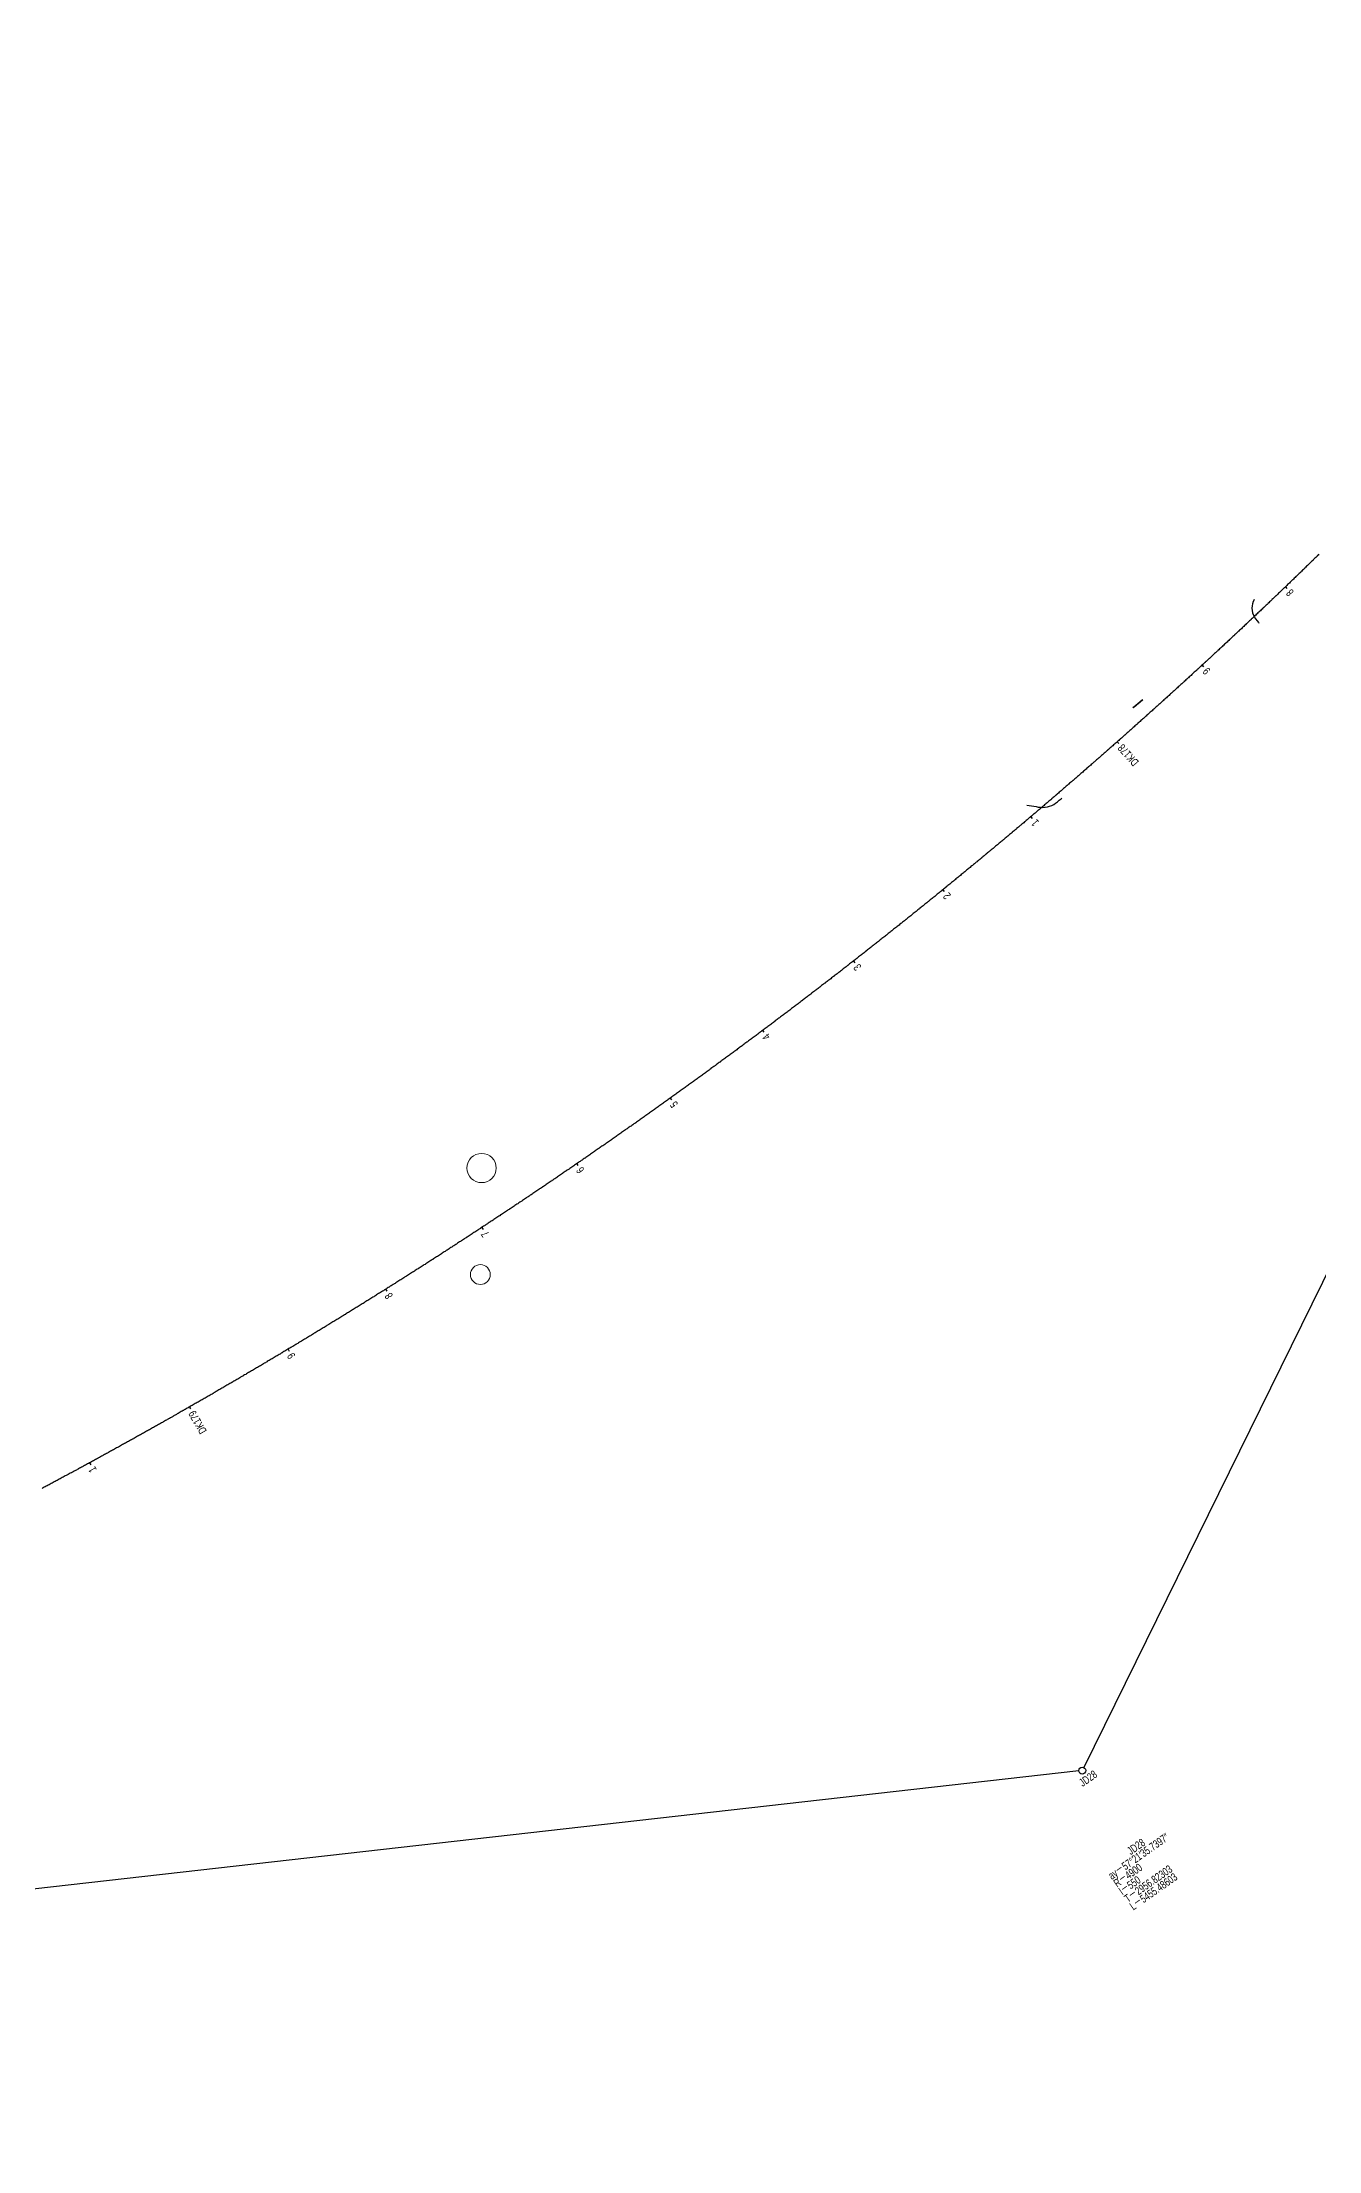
# Model space of a CAD drawing. Header units: millimetres. Extents: x 497834 to 621495, y 3353175 to 3430424.
# Drawn here: x 514844 to 515960, y 3363666 to 3365510 of the extents above; entities that cross this region are included whole.
import ezdxf

# ---------------------------------------------------------------- set-up
doc = ezdxf.new("R2010")
doc.units = ezdxf.units.MM
for name, color, linetype in [('DK改路中线', 7, 'Continuous'), ('dl6', 7, 'Continuous'), ('房屋圆', 7, 'Continuous'), ('沪乍杭打线-0.0-200.8段-施工系转设计系成果-2000坐标系-左线_中线_交点', 7, 'Continuous'), ('沪乍杭打线-0.0-200.8段-施工系转设计系成果-2000坐标系-左线_曲线资料', 7, 'Continuous'), ('沪乍杭打线-0.0-200.8段-施工系转设计系成果-2000坐标系-左线_里程', 7, 'Continuous')]:
    doc.layers.add(name, color=color, linetype=linetype)
doc.styles.add('PM_LC', font='slromans.shx', dxfattribs={"width": 0.75, "bigfont": 'hztxt.shx'})
doc.styles.add('PM_QX', font='slromans.shx', dxfattribs={"width": 0.75, "bigfont": 'hztxt.shx'})

msp = doc.modelspace()

# ---------------------------------------------------------------- linework, layer by layer
at = {"layer": 'DK改路中线', "color": 3, "linetype": 'Continuous', "ltscale": 2, "flags": 128}
for points in [[(515903.8, 3365022.7), (515903.2, 3365021.3, 0.270466), (515903, 3365020.8), (515902.4, 3365018.9), (515902, 3365017), (515901.8, 3365015), (515902, 3365013), (515902.4, 3365011), (515903.1, 3365009.1), (515904, 3365007.4), (515904.7, 3365006.2), (515905.1, 3365005.7), (515906.3, 3365004.1), (515907.5, 3365002.5), (515907.9, 3365001.9)], [(515705.2, 3364842.9), (515707.2, 3364842.5), (515709.2, 3364842.2), (515711.1, 3364841.8), (515713.1, 3364841.5), (515715, 3364841.1, 0.213774), (515715.1, 3364841.1), (515717.1, 3364840.9), (515719.1, 3364840.8), (515721, 3364841), (515723, 3364841.3), (515724.9, 3364841.9), (515726.8, 3364842.6), (515728.6, 3364843.5), (515730.2, 3364844.6), (515730.9, 3364845.1), (515731.8, 3364845.8), (515733.4, 3364847.1), (515735, 3364848.3), (515735.8, 3364848.9)]]:
    msp.add_lwpolyline(points, format="xyb", dxfattribs=at)
at = {"layer": 'DK改路中线', "color": 3, "linetype": 'Continuous', "ltscale": 2, "const_width": 1.4, "flags": 128}
msp.add_lwpolyline([(515806.6, 3364935.1), (515805, 3364933.9), (515803.5, 3364932.6), (515801.9, 3364931.3), (515800.4, 3364930), (515798.9, 3364928.8), (515797.7, 3364927.9)], dxfattribs=at)
at = {"layer": 'dl6', "color": 3, "linetype": 'Continuous', "ltscale": 2, "flags": 128}
msp.add_lwpolyline([(515960.4, 3365062.2), (515959.7, 3365061.5), (515959, 3365060.8), (515958.9, 3365060.7), (515958.3, 3365060.1), (515957.6, 3365059.4), (515956.9, 3365058.7), (515956.1, 3365058), (515955.4, 3365057.3), (515955.3, 3365057.2), (515954.7, 3365056.6), (515954, 3365055.9), (515953.3, 3365055.2), (515952.6, 3365054.5), (515951.8, 3365053.8), (515951.7, 3365053.7), (515951.1, 3365053.1), (515950.4, 3365052.4), (515949.7, 3365051.7), (515949, 3365051), (515948.2, 3365050.3), (515948.1, 3365050.2), (515947.5, 3365049.6), (515946.8, 3365048.9), (515946.1, 3365048.2), (515945.4, 3365047.5), (515944.7, 3365046.8), (515944.5, 3365046.7), (515943.9, 3365046.1), (515943.2, 3365045.4), (515942.5, 3365044.7), (515941.8, 3365044.1), (515941.1, 3365043.4), (515940.9, 3365043.2), (515940.3, 3365042.7), (515939.6, 3365042), (515938.9, 3365041.3), (515938.2, 3365040.6), (515937.5, 3365039.9), (515937.3, 3365039.8), (515936.7, 3365039.2), (515936, 3365038.5), (515935.3, 3365037.8), (515934.6, 3365037.1), (515933.9, 3365036.4), (515933.7, 3365036.3), (515933.1, 3365035.7), (515932.4, 3365035), (515931.7, 3365034.3), (515931, 3365033.6), (515930.3, 3365033), (515930.1, 3365032.8), (515929.5, 3365032.3), (515928.8, 3365031.6), (515928.1, 3365030.9), (515927.4, 3365030.2), (515926.6, 3365029.5), (515926.5, 3365029.4), (515925.9, 3365028.8), (515925.2, 3365028.1), (515924.5, 3365027.4), (515923.8, 3365026.7), (515923, 3365026), (515922.9, 3365025.9), (515922.3, 3365025.3), (515921.6, 3365024.7), (515920.9, 3365024), (515920.1, 3365023.3), (515919.4, 3365022.6), (515919.3, 3365022.5), (515918.7, 3365021.9), (515918, 3365021.2), (515917.2, 3365020.5), (515916.5, 3365019.8), (515915.8, 3365019.1), (515915.7, 3365019), (515915.1, 3365018.4), (515914.4, 3365017.8), (515913.6, 3365017.1), (515912.9, 3365016.4), (515912.2, 3365015.7), (515912.1, 3365015.6), (515911.5, 3365015), (515910.7, 3365014.3), (515910, 3365013.6), (515909.3, 3365012.9), (515908.6, 3365012.2), (515908.4, 3365012.1), (515907.8, 3365011.6), (515907.1, 3365010.9), (515906.4, 3365010.2), (515905.6, 3365009.5), (515904.9, 3365008.8), (515904.8, 3365008.7), (515904.2, 3365008.1), (515903.5, 3365007.4), (515902.7, 3365006.7), (515902, 3365006.1), (515901.3, 3365005.4), (515901.2, 3365005.3), (515900.6, 3365004.7), (515899.8, 3365004), (515899.1, 3365003.3), (515898.4, 3365002.6), (515897.6, 3365001.9), (515897.5, 3365001.8), (515896.9, 3365001.3), (515896.2, 3365000.6), (515895.5, 3364999.9), (515894.7, 3364999.2), (515894, 3364998.5), (515893.9, 3364998.4), (515893.3, 3364997.8), (515892.6, 3364997.1), (515891.8, 3364996.5), (515891.1, 3364995.8), (515890.4, 3364995.1), (515890.2, 3364995), (515889.6, 3364994.4), (515888.9, 3364993.7), (515888.2, 3364993), (515887.4, 3364992.4), (515886.7, 3364991.7), (515886.6, 3364991.6), (515886, 3364991), (515885.3, 3364990.3), (515884.5, 3364989.6), (515883.8, 3364988.9), (515883.1, 3364988.3), (515882.9, 3364988.1), (515882.3, 3364987.6), (515881.6, 3364986.9), (515880.9, 3364986.2), (515880.1, 3364985.5), (515879.4, 3364984.8), (515879.3, 3364984.7), (515878.7, 3364984.2), (515877.9, 3364983.5), (515877.2, 3364982.8), (515876.5, 3364982.1), (515875.8, 3364981.4), (515875.6, 3364981.3), (515875, 3364980.8), (515874.3, 3364980.1), (515873.6, 3364979.4), (515872.8, 3364978.7), (515872.1, 3364978), (515872, 3364977.9), (515871.4, 3364977.4), (515870.6, 3364976.7), (515869.9, 3364976), (515869.2, 3364975.3), (515868.4, 3364974.6), (515868.3, 3364974.5), (515867.7, 3364974), (515867, 3364973.3), (515866.2, 3364972.6), (515865.5, 3364971.9), (515864.8, 3364971.2), (515864.6, 3364971.1), (515864, 3364970.6), (515863.3, 3364969.9), (515862.6, 3364969.2), (515861.8, 3364968.5), (515861.1, 3364967.8), (515861, 3364967.7), (515860.4, 3364967.2), (515859.6, 3364966.5), (515858.9, 3364965.8), (515858.1, 3364965.1), (515857.4, 3364964.5), (515857.3, 3364964.3), (515856.7, 3364963.8), (515855.9, 3364963.1), (515855.2, 3364962.4), (515854.5, 3364961.7), (515853.7, 3364961.1), (515853.6, 3364961), (515853, 3364960.4), (515852.3, 3364959.7), (515851.5, 3364959), (515850.8, 3364958.4), (515850, 3364957.7), (515849.9, 3364957.6), (515849.3, 3364957), (515848.6, 3364956.3), (515847.8, 3364955.7), (515847.1, 3364955), (515846.4, 3364954.3), (515846.2, 3364954.2), (515845.6, 3364953.6), (515844.9, 3364953), (515844.1, 3364952.3), (515843.4, 3364951.6), (515842.7, 3364950.9), (515842.5, 3364950.8), (515841.9, 3364950.3), (515841.2, 3364949.6), (515840.5, 3364948.9), (515839.7, 3364948.2), (515839, 3364947.6), (515838.9, 3364947.4), (515838.2, 3364946.9), (515837.5, 3364946.2), (515836.8, 3364945.5), (515836, 3364944.9), (515835.3, 3364944.2), (515835.2, 3364944.1), (515834.5, 3364943.5), (515833.8, 3364942.8), (515833.1, 3364942.2), (515832.3, 3364941.5), (515831.6, 3364940.8), (515831.5, 3364940.7), (515830.8, 3364940.2), (515830.1, 3364939.5), (515829.4, 3364938.8), (515828.6, 3364938.1), (515827.9, 3364937.5), (515827.8, 3364937.4), (515827.1, 3364936.8), (515826.4, 3364936.1), (515825.7, 3364935.5), (515824.9, 3364934.8), (515824.2, 3364934.1), (515824.1, 3364934), (515823.4, 3364933.4), (515822.7, 3364932.8), (515821.9, 3364932.1), (515821.2, 3364931.4), (515820.5, 3364930.8), (515820.3, 3364930.6), (515819.7, 3364930.1), (515819, 3364929.4), (515818.2, 3364928.8), (515817.5, 3364928.1), (515816.8, 3364927.4), (515816.6, 3364927.3), (515816, 3364926.7), (515815.3, 3364926.1), (515814.5, 3364925.4), (515813.8, 3364924.7), (515813, 3364924.1), (515812.9, 3364924), (515812.3, 3364923.4), (515811.5, 3364922.7), (515810.8, 3364922.1), (515810.1, 3364921.4), (515809.3, 3364920.7), (515809.2, 3364920.6), (515808.6, 3364920.1), (515807.8, 3364919.4), (515807.1, 3364918.7), (515806.3, 3364918.1), (515805.6, 3364917.4), (515805.5, 3364917.3), (515804.8, 3364916.7), (515804.1, 3364916.1), (515803.4, 3364915.4), (515802.6, 3364914.7), (515801.9, 3364914.1), (515801.7, 3364913.9), (515801.1, 3364913.4), (515800.4, 3364912.7), (515799.6, 3364912.1), (515798.9, 3364911.4), (515798.1, 3364910.7), (515798, 3364910.6), (515797.4, 3364910.1), (515796.6, 3364909.4), (515795.9, 3364908.7), (515795.1, 3364908.1), (515794.4, 3364907.4), (515794.3, 3364907.3), (515793.7, 3364906.7), (515792.9, 3364906.1), (515792.2, 3364905.4), (515791.4, 3364904.7), (515790.7, 3364904.1), (515790.5, 3364904), (515789.9, 3364903.4), (515789.2, 3364902.8), (515788.4, 3364902.1), (515787.7, 3364901.4), (515786.9, 3364900.8), (515786.8, 3364900.6), (515786.2, 3364900.1), (515785.4, 3364899.4), (515784.7, 3364898.8), (515783.9, 3364898.1), (515783.2, 3364897.4), (515783.1, 3364897.3), (515782.4, 3364896.8), (515781.7, 3364896.1), (515780.9, 3364895.5), (515780.2, 3364894.8), (515779.4, 3364894.1), (515779.3, 3364894), (515778.7, 3364893.5), (515777.9, 3364892.8), (515777.2, 3364892.2), (515776.4, 3364891.5), (515775.7, 3364890.8), (515775.6, 3364890.7), (515774.9, 3364890.2), (515774.2, 3364889.5), (515773.4, 3364888.8), (515772.7, 3364888.2), (515771.9, 3364887.5), (515771.8, 3364887.4), (515771.2, 3364886.9), (515770.4, 3364886.2), (515769.7, 3364885.5), (515768.9, 3364884.9), (515768.2, 3364884.2), (515768, 3364884.1), (515767.4, 3364883.6), (515766.7, 3364882.9), (515765.9, 3364882.3), (515765.2, 3364881.6), (515764.4, 3364880.9), (515764.3, 3364880.8), (515763.7, 3364880.3), (515762.9, 3364879.6), (515762.2, 3364879), (515761.4, 3364878.3), (515760.6, 3364877.6), (515760.5, 3364877.5), (515759.9, 3364877), (515759.1, 3364876.3), (515758.4, 3364875.7), (515757.6, 3364875), (515756.9, 3364874.4), (515756.8, 3364874.2), (515756.1, 3364873.7), (515755.4, 3364873), (515754.6, 3364872.4), (515753.9, 3364871.7), (515753.1, 3364871.1), (515753, 3364871), (515752.4, 3364870.4), (515751.6, 3364869.8), (515750.8, 3364869.1), (515750.1, 3364868.4), (515749.3, 3364867.8), (515749.2, 3364867.7), (515748.6, 3364867.1), (515747.8, 3364866.5), (515747.1, 3364865.8), (515746.3, 3364865.2), (515745.6, 3364864.5), (515745.4, 3364864.4), (515744.8, 3364863.9), (515744, 3364863.2), (515743.3, 3364862.6), (515742.5, 3364861.9), (515741.8, 3364861.2), (515741.6, 3364861.1), (515741, 3364860.6), (515740.3, 3364859.9), (515739.5, 3364859.3), (515738.7, 3364858.6), (515738, 3364858), (515737.9, 3364857.9), (515737.2, 3364857.3), (515736.5, 3364856.7), (515735.7, 3364856), (515735, 3364855.4), (515734.2, 3364854.7), (515734.1, 3364854.6), (515733.4, 3364854.1), (515732.7, 3364853.4), (515731.9, 3364852.8), (515731.2, 3364852.1), (515730.4, 3364851.5), (515730.3, 3364851.3), (515729.7, 3364850.8), (515728.9, 3364850.1), (515728.1, 3364849.5), (515727.4, 3364848.8), (515726.6, 3364848.2), (515726.5, 3364848.1), (515725.9, 3364847.5), (515725.1, 3364846.9), (515724.3, 3364846.2), (515723.6, 3364845.6), (515722.8, 3364844.9), (515722.7, 3364844.8), (515722.1, 3364844.3), (515721.3, 3364843.6), (515720.5, 3364843), (515719.8, 3364842.3), (515719, 3364841.7), (515718.9, 3364841.6), (515718.3, 3364841), (515717.5, 3364840.4), (515716.7, 3364839.7), (515716, 3364839.1), (515715.2, 3364838.4), (515715.1, 3364838.3), (515714.5, 3364837.8), (515713.7, 3364837.2), (515712.9, 3364836.5), (515712.2, 3364835.9), (515711.4, 3364835.2), (515711.3, 3364835.1), (515710.6, 3364834.6), (515709.9, 3364833.9), (515709.1, 3364833.3), (515708.4, 3364832.6), (515707.6, 3364832), (515707.5, 3364831.9), (515706.8, 3364831.3), (515706.1, 3364830.7), (515705.3, 3364830), (515704.5, 3364829.4), (515703.8, 3364828.7), (515703.7, 3364828.6), (515703, 3364828.1), (515702.3, 3364827.4), (515701.5, 3364826.8), (515700.7, 3364826.2), (515700, 3364825.5), (515699.8, 3364825.4), (515699.2, 3364824.9), (515698.4, 3364824.2), (515697.7, 3364823.6), (515696.9, 3364822.9), (515696.1, 3364822.3), (515696, 3364822.2), (515695.4, 3364821.6), (515694.6, 3364821), (515693.9, 3364820.4), (515693.1, 3364819.7), (515692.3, 3364819.1), (515692.2, 3364819), (515691.6, 3364818.4), (515690.8, 3364817.8), (515690, 3364817.1), (515689.3, 3364816.5), (515688.5, 3364815.8), (515688.4, 3364815.7), (515687.7, 3364815.2), (515687, 3364814.6), (515686.2, 3364813.9), (515685.4, 3364813.3), (515684.7, 3364812.6), (515684.5, 3364812.5), (515683.9, 3364812), (515683.1, 3364811.3), (515682.4, 3364810.7), (515681.6, 3364810.1), (515680.8, 3364809.4), (515680.7, 3364809.3), (515680.1, 3364808.8), (515679.3, 3364808.1), (515678.5, 3364807.5), (515677.8, 3364806.9), (515677, 3364806.2), (515676.9, 3364806.1), (515676.2, 3364805.6), (515675.5, 3364804.9), (515674.7, 3364804.3), (515673.9, 3364803.7), (515673.2, 3364803), (515673, 3364802.9), (515672.4, 3364802.4), (515671.6, 3364801.7), (515670.8, 3364801.1), (515670.1, 3364800.5), (515669.3, 3364799.8), (515669.2, 3364799.7), (515668.5, 3364799.2), (515667.8, 3364798.5), (515667, 3364797.9), (515666.2, 3364797.3), (515665.5, 3364796.6), (515665.3, 3364796.5), (515664.7, 3364796), (515663.9, 3364795.3), (515663.2, 3364794.7), (515662.4, 3364794.1), (515661.6, 3364793.4), (515661.5, 3364793.3), (515660.8, 3364792.8), (515660.1, 3364792.2), (515659.3, 3364791.5), (515658.5, 3364790.9), (515657.8, 3364790.2), (515657.6, 3364790.1), (515657, 3364789.6), (515656.2, 3364789), (515655.4, 3364788.3), (515654.7, 3364787.7), (515653.9, 3364787.1), (515653.8, 3364787), (515653.1, 3364786.4), (515652.4, 3364785.8), (515651.6, 3364785.2), (515650.8, 3364784.5), (515650, 3364783.9), (515649.9, 3364783.8), (515649.3, 3364783.3), (515648.5, 3364782.6), (515647.7, 3364782), (515647, 3364781.3), (515646.2, 3364780.7), (515646, 3364780.6), (515645.4, 3364780.1), (515644.6, 3364779.4), (515643.9, 3364778.8), (515643.1, 3364778.2), (515642.3, 3364777.5), (515642.2, 3364777.4), (515641.5, 3364776.9), (515640.8, 3364776.3), (515640, 3364775.6), (515639.2, 3364775), (515638.4, 3364774.4), (515638.3, 3364774.3), (515637.7, 3364773.7), (515636.9, 3364773.1), (515636.1, 3364772.5), (515635.3, 3364771.8), (515634.6, 3364771.2), (515634.4, 3364771.1), (515633.8, 3364770.6), (515633, 3364769.9), (515632.2, 3364769.3), (515631.5, 3364768.7), (515630.7, 3364768.1), (515630.6, 3364767.9), (515629.9, 3364767.4), (515629.1, 3364766.8), (515628.4, 3364766.2), (515627.6, 3364765.5), (515626.8, 3364764.9), (515626.7, 3364764.8), (515626, 3364764.3), (515625.3, 3364763.6), (515624.5, 3364763), (515623.7, 3364762.4), (515622.9, 3364761.7), (515622.8, 3364761.6), (515622.2, 3364761.1), (515621.4, 3364760.5), (515620.6, 3364759.9), (515619.8, 3364759.2), (515619, 3364758.6), (515618.9, 3364758.5), (515618.3, 3364758), (515617.5, 3364757.3), (515616.7, 3364756.7), (515615.9, 3364756.1), (515615.2, 3364755.5), (515615, 3364755.4), (515614.4, 3364754.8), (515613.6, 3364754.2), (515612.8, 3364753.6), (515612, 3364752.9), (515611.3, 3364752.3), (515611.1, 3364752.2), (515610.5, 3364751.7), (515609.7, 3364751.1), (515608.9, 3364750.4), (515608.2, 3364749.8), (515607.4, 3364749.2), (515607.2, 3364749.1), (515606.6, 3364748.6), (515605.8, 3364747.9), (515605, 3364747.3), (515604.3, 3364746.7), (515603.5, 3364746.1), (515603.3, 3364745.9), (515602.7, 3364745.4), (515601.9, 3364744.8), (515601.1, 3364744.2), (515600.4, 3364743.6), (515599.6, 3364742.9), (515599.4, 3364742.8), (515598.8, 3364742.3), (515598, 3364741.7), (515597.2, 3364741.1), (515596.4, 3364740.4), (515595.7, 3364739.8), (515595.5, 3364739.7), (515594.9, 3364739.2), (515594.1, 3364738.6), (515593.3, 3364737.9), (515592.5, 3364737.3), (515591.8, 3364736.7), (515591.6, 3364736.6), (515591, 3364736.1), (515590.2, 3364735.4), (515589.4, 3364734.8), (515588.6, 3364734.2), (515587.8, 3364733.6), (515587.7, 3364733.5), (515587.1, 3364732.9), (515586.3, 3364732.3), (515585.5, 3364731.7), (515584.7, 3364731.1), (515583.9, 3364730.5), (515583.8, 3364730.4), (515583.1, 3364729.8), (515582.4, 3364729.2), (515581.6, 3364728.6), (515580.8, 3364728), (515580, 3364727.4), (515579.9, 3364727.2), (515579.2, 3364726.7), (515578.4, 3364726.1), (515577.7, 3364725.5), (515576.9, 3364724.9), (515576.1, 3364724.2), (515576, 3364724.1), (515575.3, 3364723.6), (515574.5, 3364723), (515573.7, 3364722.4), (515573, 3364721.8), (515572.2, 3364721.2), (515572, 3364721), (515571.4, 3364720.5), (515570.6, 3364719.9), (515569.8, 3364719.3), (515569, 3364718.7), (515568.2, 3364718.1), (515568.1, 3364718), (515567.5, 3364717.4), (515566.7, 3364716.8), (515565.9, 3364716.2), (515565.1, 3364715.6), (515564.3, 3364715), (515564.2, 3364714.9), (515563.5, 3364714.3), (515562.7, 3364713.7), (515562, 3364713.1), (515561.2, 3364712.5), (515560.4, 3364711.9), (515560.2, 3364711.8), (515559.6, 3364711.3), (515558.8, 3364710.6), (515558, 3364710), (515557.2, 3364709.4), (515556.4, 3364708.8), (515556.3, 3364708.7), (515555.7, 3364708.2), (515554.9, 3364707.6), (515554.1, 3364706.9), (515553.3, 3364706.3), (515552.5, 3364705.7), (515552.4, 3364705.6), (515551.7, 3364705.1), (515550.9, 3364704.5), (515550.1, 3364703.9), (515549.4, 3364703.3), (515548.6, 3364702.6), (515548.4, 3364702.5), (515547.8, 3364702), (515547, 3364701.4), (515546.2, 3364700.8), (515545.4, 3364700.2), (515544.6, 3364699.6), (515544.5, 3364699.5), (515543.8, 3364699), (515543, 3364698.3), (515542.2, 3364697.7), (515541.5, 3364697.1), (515540.7, 3364696.5), (515540.5, 3364696.4), (515539.9, 3364695.9), (515539.1, 3364695.3), (515538.3, 3364694.7), (515537.5, 3364694.1), (515536.7, 3364693.4), (515536.6, 3364693.3), (515535.9, 3364692.8), (515535.1, 3364692.2), (515534.3, 3364691.6), (515533.6, 3364691), (515532.8, 3364690.4), (515532.6, 3364690.3), (515532, 3364689.8), (515531.2, 3364689.2), (515530.4, 3364688.5), (515529.6, 3364687.9), (515528.8, 3364687.3), (515528.7, 3364687.2), (515528, 3364686.7), (515527.2, 3364686.1), (515526.4, 3364685.5), (515525.6, 3364684.9), (515524.8, 3364684.3), (515524.7, 3364684.2), (515524, 3364683.7), (515523.3, 3364683.1), (515522.5, 3364682.4), (515521.7, 3364681.8), (515520.9, 3364681.2), (515520.7, 3364681.1), (515520.1, 3364680.6), (515519.3, 3364680), (515518.5, 3364679.4), (515517.7, 3364678.8), (515516.9, 3364678.2), (515516.8, 3364678.1), (515516.1, 3364677.6), (515515.3, 3364677), (515514.5, 3364676.4), (515513.7, 3364675.8), (515512.9, 3364675.1), (515512.8, 3364675), (515512.1, 3364674.5), (515511.3, 3364673.9), (515510.6, 3364673.3), (515509.8, 3364672.7), (515509, 3364672.1), (515508.8, 3364672), (515508.2, 3364671.5), (515507.4, 3364670.9), (515506.6, 3364670.3), (515505.8, 3364669.7), (515505, 3364669.1), (515504.9, 3364669), (515504.2, 3364668.5), (515503.4, 3364667.9), (515502.6, 3364667.3), (515501.8, 3364666.7), (515501, 3364666.1), (515500.9, 3364666), (515500.2, 3364665.5), (515499.4, 3364664.8), (515498.6, 3364664.2), (515497.8, 3364663.6), (515497, 3364663), (515496.9, 3364662.9), (515496.2, 3364662.4), (515495.4, 3364661.8), (515494.6, 3364661.2), (515493.8, 3364660.6), (515493, 3364660), (515492.9, 3364659.9), (515492.2, 3364659.4), (515491.4, 3364658.8), (515490.6, 3364658.2), (515489.8, 3364657.6), (515489, 3364657), (515488.9, 3364656.9), (515488.2, 3364656.4), (515487.4, 3364655.8), (515486.7, 3364655.2), (515485.9, 3364654.6), (515485.1, 3364654), (515484.9, 3364653.9), (515484.3, 3364653.4), (515483.5, 3364652.8), (515482.7, 3364652.2), (515481.9, 3364651.6), (515481.1, 3364651), (515480.9, 3364650.9), (515480.3, 3364650.4), (515479.5, 3364649.8), (515478.7, 3364649.2), (515477.9, 3364648.6), (515477.1, 3364648), (515476.9, 3364647.9), (515476.3, 3364647.4), (515475.5, 3364646.8), (515474.7, 3364646.2), (515473.9, 3364645.6), (515473.1, 3364645), (515472.9, 3364644.9), (515472.3, 3364644.4), (515471.5, 3364643.8), (515470.7, 3364643.2), (515469.9, 3364642.6), (515469.1, 3364642), (515468.9, 3364641.9), (515468.3, 3364641.4), (515467.4, 3364640.8), (515466.6, 3364640.2), (515465.8, 3364639.6), (515465, 3364639), (515464.9, 3364638.9), (515464.2, 3364638.4), (515463.4, 3364637.8), (515462.6, 3364637.2), (515461.8, 3364636.6), (515461, 3364636), (515460.9, 3364635.9), (515460.2, 3364635.4), (515459.4, 3364634.8), (515458.6, 3364634.2), (515457.8, 3364633.6), (515457, 3364633), (515456.9, 3364632.9), (515456.2, 3364632.4), (515455.4, 3364631.8), (515454.6, 3364631.3), (515453.8, 3364630.7), (515453, 3364630.1), (515452.9, 3364630), (515452.2, 3364629.5), (515451.4, 3364628.9), (515450.6, 3364628.3), (515449.8, 3364627.7), (515449, 3364627.1), (515448.8, 3364627), (515448.2, 3364626.5), (515447.4, 3364625.9), (515446.6, 3364625.3), (515445.8, 3364624.7), (515445, 3364624.1), (515444.8, 3364624), (515444.2, 3364623.5), (515443.4, 3364622.9), (515442.5, 3364622.3), (515441.7, 3364621.7), (515440.9, 3364621.2), (515440.8, 3364621.1), (515440.1, 3364620.6), (515439.3, 3364620), (515438.5, 3364619.4), (515437.7, 3364618.8), (515436.9, 3364618.2), (515436.8, 3364618.1), (515436.1, 3364617.6), (515435.3, 3364617), (515434.5, 3364616.4), (515433.7, 3364615.8), (515432.9, 3364615.2), (515432.7, 3364615.1), (515432.1, 3364614.6), (515431.3, 3364614.1), (515430.5, 3364613.5), (515429.6, 3364612.9), (515428.8, 3364612.3), (515428.7, 3364612.2), (515428, 3364611.7), (515427.2, 3364611.1), (515426.4, 3364610.5), (515425.6, 3364609.9), (515424.8, 3364609.3), (515424.7, 3364609.2), (515424, 3364608.7), (515423.2, 3364608.2), (515422.4, 3364607.6), (515421.6, 3364607), (515420.8, 3364606.4), (515420.6, 3364606.3), (515420, 3364605.8), (515419.1, 3364605.2), (515418.3, 3364604.6), (515417.5, 3364604), (515416.7, 3364603.4), (515416.6, 3364603.4), (515415.9, 3364602.9), (515415.1, 3364602.3), (515414.3, 3364601.7), (515413.5, 3364601.1), (515412.7, 3364600.5), (515412.5, 3364600.4), (515411.9, 3364599.9), (515411, 3364599.3), (515410.2, 3364598.8), (515409.4, 3364598.2), (515408.6, 3364597.6), (515408.5, 3364597.5), (515407.8, 3364597), (515407, 3364596.4), (515406.2, 3364595.8), (515405.4, 3364595.2), (515404.6, 3364594.7), (515404.4, 3364594.6), (515403.8, 3364594.1), (515402.9, 3364593.5), (515402.1, 3364592.9), (515401.3, 3364592.3), (515400.5, 3364591.7), (515400.4, 3364591.6), (515399.7, 3364591.1), (515398.9, 3364590.6), (515398.1, 3364590), (515397.3, 3364589.4), (515396.5, 3364588.8), (515396.3, 3364588.7), (515395.6, 3364588.2), (515394.8, 3364587.6), (515394, 3364587.1), (515393.2, 3364586.5), (515392.4, 3364585.9), (515392.3, 3364585.8), (515391.6, 3364585.3), (515390.8, 3364584.7), (515389.9, 3364584.1), (515389.1, 3364583.6), (515388.3, 3364583), (515388.2, 3364582.9), (515387.5, 3364582.4), (515386.7, 3364581.8), (515385.9, 3364581.2), (515385.1, 3364580.7), (515384.3, 3364580.1), (515384.1, 3364580), (515383.4, 3364579.5), (515382.6, 3364578.9), (515381.8, 3364578.3), (515381, 3364577.8), (515380.2, 3364577.2), (515380, 3364577.1), (515379.4, 3364576.6), (515378.6, 3364576), (515377.7, 3364575.4), (515376.9, 3364574.9), (515376.1, 3364574.3), (515376, 3364574.2), (515375.3, 3364573.7), (515374.5, 3364573.1), (515373.7, 3364572.5), (515372.8, 3364572), (515372, 3364571.4), (515371.9, 3364571.3), (515371.2, 3364570.8), (515370.4, 3364570.2), (515369.6, 3364569.6), (515368.8, 3364569.1), (515368, 3364568.5), (515367.8, 3364568.4), (515367.1, 3364567.9), (515366.3, 3364567.3), (515365.5, 3364566.8), (515364.7, 3364566.2), (515363.9, 3364565.6), (515363.7, 3364565.5), (515363.1, 3364565), (515362.2, 3364564.4), (515361.4, 3364563.9), (515360.6, 3364563.3), (515359.8, 3364562.7), (515359.6, 3364562.6), (515359, 3364562.1), (515358.2, 3364561.6), (515357.3, 3364561), (515356.5, 3364560.4), (515355.7, 3364559.8), (515355.6, 3364559.7), (515354.9, 3364559.3), (515354.1, 3364558.7), (515353.2, 3364558.1), (515352.4, 3364557.5), (515351.6, 3364557), (515351.5, 3364556.9), (515350.8, 3364556.4), (515350, 3364555.8), (515349.1, 3364555.2), (515348.3, 3364554.7), (515347.5, 3364554.1), (515347.4, 3364554), (515346.7, 3364553.5), (515345.9, 3364553), (515345.1, 3364552.4), (515344.2, 3364551.8), (515343.4, 3364551.2), (515343.3, 3364551.1), (515342.6, 3364550.7), (515341.8, 3364550.1), (515341, 3364549.5), (515340.1, 3364548.9), (515339.3, 3364548.4), (515339.2, 3364548.3), (515338.5, 3364547.8), (515337.7, 3364547.2), (515336.9, 3364546.7), (515336, 3364546.1), (515335.2, 3364545.5), (515335.1, 3364545.4), (515334.4, 3364544.9), (515333.6, 3364544.4), (515332.7, 3364543.8), (515331.9, 3364543.2), (515331.1, 3364542.7), (515331, 3364542.6), (515330.3, 3364542.1), (515329.5, 3364541.5), (515328.6, 3364541), (515327.8, 3364540.4), (515327, 3364539.8), (515326.9, 3364539.7), (515326.2, 3364539.2), (515325.4, 3364538.7), (515324.5, 3364538.1), (515323.7, 3364537.5), (515322.9, 3364537), (515322.7, 3364536.9), (515322.1, 3364536.4), (515321.2, 3364535.8), (515320.4, 3364535.3), (515319.6, 3364534.7), (515318.8, 3364534.1), (515318.6, 3364534), (515317.9, 3364533.6), (515317.1, 3364533), (515316.3, 3364532.4), (515315.5, 3364531.9), (515314.7, 3364531.3), (515314.5, 3364531.2), (515313.8, 3364530.7), (515313, 3364530.2), (515312.2, 3364529.6), (515311.4, 3364529), (515310.5, 3364528.5), (515310.4, 3364528.4), (515309.7, 3364527.9), (515308.9, 3364527.3), (515308.1, 3364526.8), (515307.2, 3364526.2), (515306.4, 3364525.6), (515306.3, 3364525.5), (515305.6, 3364525.1), (515304.8, 3364524.5), (515303.9, 3364523.9), (515303.1, 3364523.4), (515302.3, 3364522.8), (515302.1, 3364522.7), (515301.5, 3364522.2), (515300.6, 3364521.7), (515299.8, 3364521.1), (515299, 3364520.6), (515298.2, 3364520), (515298, 3364519.9), (515297.3, 3364519.4), (515296.5, 3364518.9), (515295.7, 3364518.3), (515294.8, 3364517.7), (515294, 3364517.2), (515293.9, 3364517.1), (515293.2, 3364516.6), (515292.4, 3364516), (515291.5, 3364515.5), (515290.7, 3364514.9), (515289.9, 3364514.4), (515289.7, 3364514.3), (515289.1, 3364513.8), (515288.2, 3364513.2), (515287.4, 3364512.7), (515286.6, 3364512.1), (515285.7, 3364511.6), (515285.6, 3364511.5), (515284.9, 3364511), (515284.1, 3364510.4), (515283.3, 3364509.9), (515282.4, 3364509.3), (515281.6, 3364508.8), (515281.5, 3364508.7), (515280.8, 3364508.2), (515279.9, 3364507.6), (515279.1, 3364507.1), (515278.3, 3364506.5), (515277.5, 3364506), (515277.3, 3364505.9), (515276.6, 3364505.4), (515275.8, 3364504.8), (515275, 3364504.3), (515274.1, 3364503.7), (515273.3, 3364503.2), (515273.2, 3364503.1), (515272.5, 3364502.6), (515271.7, 3364502), (515270.8, 3364501.5), (515270, 3364500.9), (515269.2, 3364500.4), (515269, 3364500.3), (515268.3, 3364499.8), (515267.5, 3364499.3), (515266.7, 3364498.7), (515265.8, 3364498.1), (515265, 3364497.6), (515264.9, 3364497.5), (515264.2, 3364497), (515263.4, 3364496.5), (515262.5, 3364495.9), (515261.7, 3364495.4), (515260.9, 3364494.8), (515260.7, 3364494.7), (515260, 3364494.2), (515259.2, 3364493.7), (515258.4, 3364493.1), (515257.5, 3364492.6), (515256.7, 3364492), (515256.6, 3364491.9), (515255.9, 3364491.5), (515255, 3364490.9), (515254.2, 3364490.4), (515253.4, 3364489.8), (515252.5, 3364489.3), (515252.4, 3364489.2), (515251.7, 3364488.7), (515250.9, 3364488.1), (515250, 3364487.6), (515249.2, 3364487), (515248.4, 3364486.5), (515248.2, 3364486.4), (515247.5, 3364485.9), (515246.7, 3364485.4), (515245.9, 3364484.8), (515245, 3364484.3), (515244.2, 3364483.7), (515244.1, 3364483.6), (515243.4, 3364483.2), (515242.5, 3364482.6), (515241.7, 3364482.1), (515240.9, 3364481.5), (515240, 3364481), (515239.9, 3364480.9), (515239.2, 3364480.4), (515238.4, 3364479.9), (515237.5, 3364479.3), (515236.7, 3364478.8), (515235.9, 3364478.2), (515235.7, 3364478.1), (515235, 3364477.7), (515234.2, 3364477.1), (515233.4, 3364476.6), (515232.5, 3364476), (515231.7, 3364475.5), (515231.6, 3364475.4), (515230.9, 3364474.9), (515230, 3364474.4), (515229.2, 3364473.8), (515228.4, 3364473.3), (515227.5, 3364472.7), (515227.4, 3364472.6), (515226.7, 3364472.2), (515225.8, 3364471.6), (515225, 3364471.1), (515224.2, 3364470.5), (515223.3, 3364470), (515223.2, 3364469.9), (515222.5, 3364469.4), (515221.7, 3364468.9), (515220.8, 3364468.3), (515220, 3364467.8), (515219.2, 3364467.2), (515219, 3364467.1), (515218.3, 3364466.7), (515217.5, 3364466.1), (515216.6, 3364465.6), (515215.8, 3364465), (515215, 3364464.5), (515214.8, 3364464.4), (515214.1, 3364463.9), (515213.3, 3364463.4), (515212.5, 3364462.9), (515211.6, 3364462.3), (515210.8, 3364461.8), (515210.6, 3364461.7), (515209.9, 3364461.2), (515209.1, 3364460.7), (515208.3, 3364460.1), (515207.4, 3364459.6), (515206.6, 3364459), (515206.4, 3364458.9), (515205.7, 3364458.5), (515204.9, 3364457.9), (515204.1, 3364457.4), (515203.2, 3364456.9), (515202.4, 3364456.3), (515202.3, 3364456.2), (515201.6, 3364455.8), (515200.7, 3364455.2), (515199.9, 3364454.7), (515199, 3364454.1), (515198.2, 3364453.6), (515198.1, 3364453.5), (515197.4, 3364453.1), (515196.5, 3364452.5), (515195.7, 3364452), (515194.8, 3364451.4), (515194, 3364450.9), (515193.9, 3364450.8), (515193.2, 3364450.3), (515192.3, 3364449.8), (515191.5, 3364449.3), (515190.6, 3364448.7), (515189.8, 3364448.2), (515189.7, 3364448.1), (515189, 3364447.6), (515188.1, 3364447.1), (515187.3, 3364446.5), (515186.4, 3364446), (515185.6, 3364445.5), (515185.4, 3364445.4), (515184.7, 3364444.9), (515183.9, 3364444.4), (515183.1, 3364443.8), (515182.2, 3364443.3), (515181.4, 3364442.8), (515181.2, 3364442.7), (515180.5, 3364442.2), (515179.7, 3364441.7), (515178.9, 3364441.1), (515178, 3364440.6), (515177.2, 3364440.1), (515177, 3364440), (515176.3, 3364439.5), (515175.5, 3364439), (515174.6, 3364438.5), (515173.8, 3364437.9), (515173, 3364437.4), (515172.8, 3364437.3), (515172.1, 3364436.8), (515171.3, 3364436.3), (515170.4, 3364435.8), (515169.6, 3364435.2), (515168.7, 3364434.7), (515168.6, 3364434.6), (515167.9, 3364434.2), (515167.1, 3364433.6), (515166.2, 3364433.1), (515165.4, 3364432.5), (515164.5, 3364432), (515164.4, 3364431.9), (515163.7, 3364431.5), (515162.8, 3364430.9), (515162, 3364430.4), (515161.1, 3364429.9), (515160.3, 3364429.3), (515160.2, 3364429.2), (515159.5, 3364428.8), (515158.6, 3364428.3), (515157.8, 3364427.7), (515156.9, 3364427.2), (515156.1, 3364426.7), (515155.9, 3364426.6), (515155.2, 3364426.1), (515154.4, 3364425.6), (515153.5, 3364425.1), (515152.7, 3364424.5), (515151.8, 3364424), (515151.7, 3364423.9), (515151, 3364423.5), (515150.2, 3364422.9), (515149.3, 3364422.4), (515148.5, 3364421.9), (515147.6, 3364421.3), (515147.5, 3364421.2), (515146.8, 3364420.8), (515145.9, 3364420.3), (515145.1, 3364419.7), (515144.2, 3364419.2), (515143.4, 3364418.7), (515143.2, 3364418.6), (515142.5, 3364418.1), (515141.7, 3364417.6), (515140.8, 3364417.1), (515140, 3364416.5), (515139.1, 3364416), (515139, 3364415.9), (515138.3, 3364415.5), (515137.5, 3364414.9), (515136.6, 3364414.4), (515135.8, 3364413.9), (515134.9, 3364413.3), (515134.8, 3364413.3), (515134.1, 3364412.8), (515133.2, 3364412.3), (515132.4, 3364411.8), (515131.5, 3364411.2), (515130.7, 3364410.7), (515130.5, 3364410.6), (515129.8, 3364410.2), (515129, 3364409.6), (515128.1, 3364409.1), (515127.3, 3364408.6), (515126.4, 3364408.1), (515126.3, 3364408), (515125.6, 3364407.5), (515124.7, 3364407), (515123.9, 3364406.5), (515123, 3364405.9), (515122.2, 3364405.4), (515122, 3364405.3), (515121.3, 3364404.9), (515120.5, 3364404.4), (515119.6, 3364403.8), (515118.8, 3364403.3), (515117.9, 3364402.8), (515117.8, 3364402.7), (515117.1, 3364402.3), (515116.2, 3364401.7), (515115.4, 3364401.2), (515114.5, 3364400.7), (515113.7, 3364400.1), (515113.5, 3364400.1), (515112.8, 3364399.6), (515112, 3364399.1), (515111.1, 3364398.6), (515110.3, 3364398), (515109.4, 3364397.5), (515109.3, 3364397.4), (515108.6, 3364397), (515107.7, 3364396.5), (515106.9, 3364395.9), (515106, 3364395.4), (515105.2, 3364394.9), (515105, 3364394.8), (515104.3, 3364394.4), (515103.5, 3364393.9), (515102.6, 3364393.3), (515101.8, 3364392.8), (515100.9, 3364392.3), (515100.8, 3364392.2), (515100.1, 3364391.8), (515099.2, 3364391.2), (515098.3, 3364390.7), (515097.5, 3364390.2), (515096.6, 3364389.7), (515096.5, 3364389.6), (515095.8, 3364389.1), (515094.9, 3364388.6), (515094.1, 3364388.1), (515093.2, 3364387.6), (515092.4, 3364387.1), (515092.2, 3364387), (515091.5, 3364386.5), (515090.7, 3364386), (515089.8, 3364385.5), (515089, 3364385), (515088.1, 3364384.5), (515088, 3364384.4), (515087.3, 3364383.9), (515086.4, 3364383.4), (515085.5, 3364382.9), (515084.7, 3364382.4), (515083.8, 3364381.9), (515083.7, 3364381.8), (515083, 3364381.3), (515082.1, 3364380.8), (515081.3, 3364380.3), (515080.4, 3364379.8), (515079.6, 3364379.3), (515079.4, 3364379.2), (515078.7, 3364378.7), (515077.9, 3364378.2), (515077, 3364377.7), (515076.1, 3364377.2), (515075.3, 3364376.7), (515075.1, 3364376.6), (515074.4, 3364376.1), (515073.6, 3364375.6), (515072.7, 3364375.1), (515071.9, 3364374.6), (515071, 3364374.1), (515070.9, 3364374), (515070.2, 3364373.6), (515069.3, 3364373), (515068.4, 3364372.5), (515067.6, 3364372), (515066.7, 3364371.5), (515066.6, 3364371.4), (515065.9, 3364371), (515065, 3364370.5), (515064.2, 3364369.9), (515063.3, 3364369.4), (515062.4, 3364368.9), (515062.3, 3364368.8), (515061.6, 3364368.4), (515060.7, 3364367.9), (515059.9, 3364367.4), (515059, 3364366.9), (515058.2, 3364366.3), (515058, 3364366.3), (515057.3, 3364365.8), (515056.4, 3364365.3), (515055.6, 3364364.8), (515054.7, 3364364.3), (515053.9, 3364363.8), (515053.7, 3364363.7), (515053, 3364363.3), (515052.2, 3364362.7), (515051.3, 3364362.2), (515050.4, 3364361.7), (515049.6, 3364361.2), (515049.4, 3364361.1), (515048.7, 3364360.7), (515047.9, 3364360.2), (515047, 3364359.7), (515046.1, 3364359.2), (515045.3, 3364358.6), (515045.1, 3364358.6), (515044.4, 3364358.1), (515043.6, 3364357.6), (515042.7, 3364357.1), (515041.9, 3364356.6), (515041, 3364356.1), (515040.8, 3364356), (515040.1, 3364355.6), (515039.3, 3364355.1), (515038.4, 3364354.6), (515037.6, 3364354), (515036.7, 3364353.5), (515036.5, 3364353.4), (515035.8, 3364353), (515035, 3364352.5), (515034.1, 3364352), (515033.3, 3364351.5), (515032.4, 3364351), (515032.2, 3364350.9), (515031.5, 3364350.5), (515030.7, 3364350), (515029.8, 3364349.5), (515028.9, 3364348.9), (515028.1, 3364348.4), (515027.9, 3364348.4), (515027.2, 3364347.9), (515026.4, 3364347.4), (515025.5, 3364346.9), (515024.6, 3364346.4), (515023.8, 3364345.9), (515023.6, 3364345.8), (515022.9, 3364345.4), (515022.1, 3364344.9), (515021.2, 3364344.4), (515020.3, 3364343.9), (515019.5, 3364343.4), (515019.3, 3364343.3), (515018.6, 3364342.9), (515017.7, 3364342.4), (515016.9, 3364341.8), (515016, 3364341.3), (515015.2, 3364340.8), (515015, 3364340.7), (515014.3, 3364340.3), (515013.4, 3364339.8), (515012.6, 3364339.3), (515011.7, 3364338.8), (515010.8, 3364338.3), (515010.7, 3364338.2), (515010, 3364337.8), (515009.1, 3364337.3), (515008.3, 3364336.8), (515007.4, 3364336.3), (515006.5, 3364335.8), (515006.4, 3364335.7), (515005.7, 3364335.3), (515004.8, 3364334.8), (515003.9, 3364334.3), (515003.1, 3364333.8), (515002.2, 3364333.3), (515002.1, 3364333.2), (515001.3, 3364332.8), (515000.5, 3364332.3), (514999.6, 3364331.8), (514998.7, 3364331.3), (514997.9, 3364330.8), (514997.7, 3364330.7), (514997, 3364330.3), (514996.2, 3364329.8), (514995.3, 3364329.2), (514994.4, 3364328.7), (514993.6, 3364328.2), (514993.4, 3364328.2), (514992.7, 3364327.7), (514991.8, 3364327.2), (514991, 3364326.7), (514990.1, 3364326.2), (514989.2, 3364325.7), (514989.1, 3364325.7), (514988.4, 3364325.2), (514987.5, 3364324.7), (514986.6, 3364324.2), (514985.8, 3364323.7), (514984.9, 3364323.2), (514984.8, 3364323.2), (514984, 3364322.7), (514983.2, 3364322.2), (514982.3, 3364321.7), (514981.4, 3364321.2), (514980.6, 3364320.7), (514980.4, 3364320.7), (514979.7, 3364320.2), (514978.8, 3364319.8), (514978, 3364319.3), (514977.1, 3364318.8), (514976.2, 3364318.3), (514976.1, 3364318.2), (514975.4, 3364317.8), (514974.5, 3364317.3), (514973.6, 3364316.8), (514972.8, 3364316.3), (514971.9, 3364315.8), (514971.7, 3364315.7), (514971, 3364315.3), (514970.2, 3364314.8), (514969.3, 3364314.3), (514968.4, 3364313.8), (514967.6, 3364313.3), (514967.4, 3364313.2), (514966.7, 3364312.8), (514965.8, 3364312.3), (514964.9, 3364311.8), (514964.1, 3364311.3), (514963.2, 3364310.8), (514963.1, 3364310.7), (514962.3, 3364310.3), (514961.5, 3364309.8), (514960.6, 3364309.3), (514959.7, 3364308.8), (514958.9, 3364308.3), (514958.7, 3364308.3), (514958, 3364307.8), (514957.1, 3364307.3), (514956.3, 3364306.9), (514955.4, 3364306.4), (514954.5, 3364305.9), (514954.4, 3364305.8), (514953.6, 3364305.4), (514952.8, 3364304.9), (514951.9, 3364304.4), (514951, 3364303.9), (514950.2, 3364303.4), (514950, 3364303.3), (514949.3, 3364302.9), (514948.4, 3364302.4), (514947.6, 3364301.9), (514946.7, 3364301.4), (514945.8, 3364300.9), (514945.7, 3364300.9), (514944.9, 3364300.5), (514944.1, 3364300), (514943.2, 3364299.5), (514942.3, 3364299), (514941.5, 3364298.5), (514941.3, 3364298.4), (514940.6, 3364298), (514939.7, 3364297.5), (514938.8, 3364297), (514938, 3364296.5), (514937.1, 3364296), (514937, 3364296), (514936.2, 3364295.5), (514935.4, 3364295.1), (514934.5, 3364294.6), (514933.6, 3364294.1), (514932.7, 3364293.6), (514932.6, 3364293.5), (514931.9, 3364293.1), (514931, 3364292.6), (514930.1, 3364292.1), (514929.2, 3364291.6), (514928.4, 3364291.1), (514928.2, 3364291.1), (514927.5, 3364290.7), (514926.6, 3364290.2), (514925.8, 3364289.7), (514924.9, 3364289.2), (514924, 3364288.7), (514923.9, 3364288.6), (514923.1, 3364288.2), (514922.3, 3364287.7), (514921.4, 3364287.2), (514920.5, 3364286.8), (514919.6, 3364286.3), (514919.5, 3364286.2), (514918.8, 3364285.8), (514917.9, 3364285.3), (514917, 3364284.8), (514916.1, 3364284.3), (514915.3, 3364283.8), (514915.1, 3364283.8), (514914.4, 3364283.4), (514913.5, 3364282.9), (514912.6, 3364282.4), (514911.8, 3364281.9), (514910.9, 3364281.4), (514910.8, 3364281.3), (514910, 3364280.9), (514909.1, 3364280.5), (514908.3, 3364280), (514907.4, 3364279.5), (514906.5, 3364279), (514906.4, 3364278.9), (514905.6, 3364278.5), (514904.8, 3364278), (514903.9, 3364277.6), (514903, 3364277.1), (514902.1, 3364276.6), (514902, 3364276.5), (514901.3, 3364276.1), (514900.4, 3364275.6), (514899.5, 3364275.1), (514898.6, 3364274.7), (514897.8, 3364274.2), (514897.6, 3364274.1), (514896.9, 3364273.7), (514896, 3364273.2), (514895.1, 3364272.7), (514894.3, 3364272.3), (514893.4, 3364271.8), (514893.2, 3364271.7), (514892.5, 3364271.3), (514891.6, 3364270.8), (514890.8, 3364270.3), (514889.9, 3364269.8), (514889, 3364269.4), (514888.9, 3364269.3), (514888.1, 3364268.9), (514887.2, 3364268.4), (514886.4, 3364267.9), (514885.5, 3364267.4), (514884.6, 3364267), (514884.5, 3364266.9), (514883.7, 3364266.5), (514882.9, 3364266), (514882, 3364265.5), (514881.1, 3364265.1), (514880.2, 3364264.6), (514880.1, 3364264.5), (514879.3, 3364264.1), (514878.5, 3364263.6), (514877.6, 3364263.1), (514876.7, 3364262.7), (514875.8, 3364262.2), (514875.7, 3364262.1), (514874.9, 3364261.7), (514874.1, 3364261.2), (514873.2, 3364260.8), (514872.3, 3364260.3), (514871.4, 3364259.8), (514871.3, 3364259.7), (514870.6, 3364259.3), (514869.7, 3364258.9), (514868.8, 3364258.4), (514867.9, 3364257.9), (514867, 3364257.4), (514866.9, 3364257.3), (514866.2, 3364257), (514865.3, 3364256.5), (514864.4, 3364256), (514863.5, 3364255.5), (514862.6, 3364255.1), (514862.5, 3364255), (514861.8, 3364254.6), (514860.9, 3364254.1), (514860, 3364253.6), (514859.1, 3364253.2), (514858.2, 3364252.7), (514858.1, 3364252.6), (514857.4, 3364252.2), (514856.5, 3364251.7), (514855.6, 3364251.3), (514854.7, 3364250.8), (514853.8, 3364250.3), (514853.7, 3364250.2), (514852.9, 3364249.8), (514852.1, 3364249.4), (514851.2, 3364248.9), (514850.3, 3364248.4), (514849.4, 3364248), (514849.3, 3364247.9), (514848.5, 3364247.5), (514847.7, 3364247), (514846.8, 3364246.5), (514845.9, 3364246.1), (514845, 3364245.6), (514844.9, 3364245.5), (514844.1, 3364245.1)], dxfattribs=at)
at = {"layer": '房屋圆', "lineweight": 0}
for centre, radius in [((515228.4, 3364525.4), 12.8), ((515227.3, 3364432.2), 8.68)]:
    msp.add_circle(centre, radius, dxfattribs=at)
at = {"layer": '沪乍杭打线-0.0-200.8段-施工系转设计系成果-2000坐标系-左线_中线_交点', "color": 6, "linetype": 'Continuous', "ltscale": 2}
for p, q in [((517058.1, 3366651.7), (515754.8, 3364001)), ((515750.5, 3363998), (512815.4, 3363665.7))]:
    msp.add_line(p, q, dxfattribs=at)
msp.add_circle((515753.5, 3363998.3), 3, dxfattribs=at)
at = {"layer": '沪乍杭打线-0.0-200.8段-施工系转设计系成果-2000坐标系-左线_里程', "color": 5, "linetype": 'Continuous', "ltscale": 2}
for p, q in [((515931.1, 3365033.8), (515932.5, 3365032.3)), ((515858.3, 3364965.2), (515859.6, 3364963.8)), ((515784, 3364898.2), (515785.4, 3364896.7)), ((515708.5, 3364832.7), (515709.8, 3364831.2)), ((515631.6, 3364768.8), (515632.9, 3364767.2)), ((515553.4, 3364706.4), (515554.7, 3364704.9)), ((515474, 3364645.7), (515475.2, 3364644.1)), ((515393.3, 3364586.6), (515394.5, 3364584.9)), ((515311.5, 3364529.1), (515312.6, 3364527.5)), ((515228.5, 3364473.3), (515229.6, 3364471.7)), ((515144.4, 3364419.3), (515145.4, 3364417.6)), ((515059.2, 3364366.9), (515060.2, 3364365.2)), ((514972.9, 3364316.3), (514973.9, 3364314.6)), ((514885.6, 3364267.5), (514886.6, 3364265.8))]:
    msp.add_line(p, q, dxfattribs=at)

# ---------------------------------------------------------------- texts
at = {"layer": '沪乍杭打线-0.0-200.8段-施工系转设计系成果-2000坐标系-左线_中线_交点', "color": 5, "style": 'PM_QX', "width": 0.75}
msp.add_text('JD28', height=7, rotation=35.1381, dxfattribs=at).set_placement((515753.9, 3363983.9))
at = {"layer": '沪乍杭打线-0.0-200.8段-施工系转设计系成果-2000坐标系-左线_曲线资料', "color": 5, "style": 'PM_QX', "width": 0.75}
msp.add_text('JD28', height=7, rotation=35.1381, dxfattribs=at).set_placement((515795.9, 3363924.2))
at = {"layer": '沪乍杭打线-0.0-200.8段-施工系转设计系成果-2000坐标系-左线_曲线资料', "color": 5, "insert": (515775.3, 3363908.3), "char_height": 7, "attachment_point": 1, "rotation": 35.1381, "line_spacing_factor": 0.7, "style": 'PM_QX'}
msp.add_mtext('\\W0.750000;ay－57°21′35.7397″\\PR－4900\\Pl－550\\PT－2956.82303\\PL－5455.48603', dxfattribs=at)
at = {"layer": '沪乍杭打线-0.0-200.8段-施工系转设计系成果-2000坐标系-左线_里程', "color": 2, "style": 'PM_LC', "width": 0.75}
for s, rotation, p in [('8', 133.8386, (515938.9, 3365029.6)), ('9', 132.6693, (515866, 3364961)), ('DK178', 131.5, (515803.4, 3364880.8)), ('1', 130.3307, (515716.1, 3364828.1)), ('2', 129.1614, (515639.1, 3364764)), ('3', 127.9921, (515560.8, 3364701.5)), ('4', 126.8228, (515481.3, 3364640.6)), ('5', 125.6535, (515400.5, 3364581.4)), ('6', 124.4842, (515318.6, 3364523.8)), ('7', 123.3149, (515235.4, 3364467.9)), ('8', 122.1456, (515151.2, 3364413.7)), ('9', 120.9763, (515065.9, 3364361.2)), ('DK179', 119.807, (514988.4, 3364295.4)), ('1', 118.6377, (514892.1, 3364261.5))]:
    msp.add_text(s, height=7, rotation=rotation, dxfattribs=at).set_placement(p)

doc.saveas('drawing.dxf')
